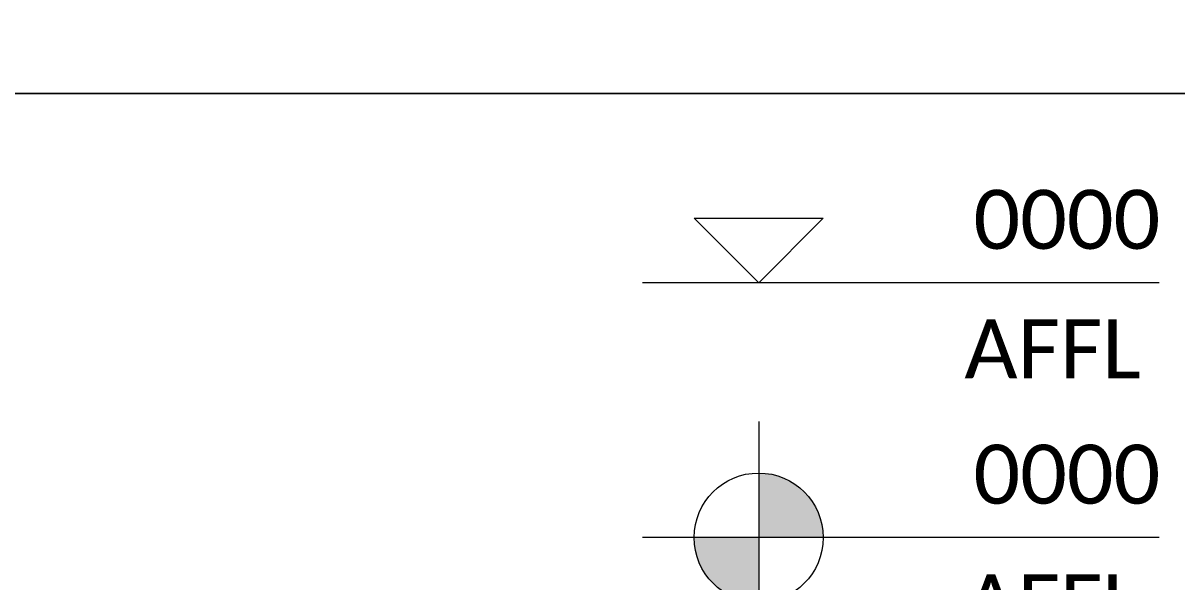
# Model space of a CAD drawing. Header units: millimetres. Extents: x -18512 to 101824, y -95768 to 52898.
# Drawn here: x -17025.87 to -16986.83, y -3069.3 to -3050.39 of the extents above; entities that cross this region are included whole.
import ezdxf
from ezdxf.enums import TextEntityAlignment as Align

# ---------------------------------------------------------------- set-up
doc = ezdxf.new("R2010")
doc.units = ezdxf.units.MM
doc.header["$LTSCALE"] = 25
doc.layers.get('0').update_dxf_attribs({"color": 254, "lineweight": 0})
doc.layers.add('_FW_NOTES', color=252, linetype='Continuous', lineweight=0)
doc.styles.add('FW_Calibri', font='calibri.ttf')

# ---------------------------------------------------------------- blocks, each defined once
blk = doc.blocks.new('level 1')
at = {"layer": '_FW_NOTES'}
blk.add_line((13.548, 0), (-3.933, 0), dxfattribs=at)
blk.add_lwpolyline([(-2.185, 2.185), (2.185, 2.185), (0, 0), (-2.185, 2.185)], dxfattribs=at)
at = {"style": 'FW_Calibri'}
blk.add_attdef('LEVEL', text='', height=2, dxfattribs=at).set_placement((10.431, 2.145), align=Align.MIDDLE_CENTER)
at = {"layer": '_FW_NOTES', "linetype": 'Continuous', "lineweight": 0, "style": 'FW_Calibri'}
blk.add_text('AFFL', height=2, dxfattribs=at).set_placement((6.96, -3.838), align=Align.BOTTOM_LEFT)
blk = doc.blocks.new('level 2')
at = {"layer": '_FW_NOTES'}
h = blk.add_hatch(color=256, dxfattribs=at)
h.dxf.hatch_style = 1
h.paths.add_polyline_path([(2.185, 0, 0.414214), (0, 2.185), (0, 0)])
h.paths.add_polyline_path([(0, 0), (-2.185, 0, 0.414214), (0, -2.185)])
for p, q in [((0, 3.933), (0, -3.933)), ((13.548, 0), (-3.933, 0))]:
    blk.add_line(p, q, dxfattribs=at)
blk.add_circle((0, 0), 2.185, dxfattribs=at)
at = {"style": 'FW_Calibri'}
blk.add_attdef('LEVEL', text='', height=2, dxfattribs=at).set_placement((10.431, 2.145), align=Align.MIDDLE_CENTER)
at = {"layer": '_FW_NOTES', "linetype": 'Continuous', "lineweight": 0, "style": 'FW_Calibri'}
blk.add_text('AFFL', height=2, dxfattribs=at).set_placement((6.96, -3.838), align=Align.BOTTOM_LEFT)

msp = doc.modelspace()

# ---------------------------------------------------------------- linework, layer by layer
at = {"lineweight": 0}
for points in [[(-17192.993, -2833.827), (-16839.305, -2833.827), (-16839.305, -3052.782), (-17192.993, -3052.782)], [(-17051.518, -3052.782), (-16980.78, -3052.782), (-16980.78, -3096.573), (-17051.518, -3096.573)]]:
    msp.add_lwpolyline(points, close=True, dxfattribs=at)

# ---------------------------------------------------------------- block references
ref = msp.add_blockref('level 1', (-17000.982, -3059.181), dxfattribs=at)
ref.add_attrib('LEVEL', '0000', dxfattribs={"height": 2, "style": 'FW_Calibri'}).set_placement((-16990.551, -3057.036), align=Align.MIDDLE_CENTER)
ref.add_attrib('LEVEL', '0000', dxfattribs={"height": 2, "style": 'FW_Calibri'}).set_placement((-16990.551, -3057.036), align=Align.MIDDLE_CENTER)
ref.add_attrib('LEVEL', '0000', dxfattribs={"height": 2, "style": 'FW_Calibri'}).set_placement((-16990.551, -3057.036), align=Align.MIDDLE_CENTER)
ref.add_attrib('LEVEL', '0000', dxfattribs={"height": 2, "style": 'FW_Calibri'}).set_placement((-16990.551, -3057.036), align=Align.MIDDLE_CENTER)
ref.add_attrib('LEVEL', '0000', dxfattribs={"height": 2, "style": 'FW_Calibri'}).set_placement((-16990.551, -3057.036), align=Align.MIDDLE_CENTER)
ref.add_attrib('LEVEL', '0000', dxfattribs={"height": 2, "style": 'FW_Calibri'}).set_placement((-16990.551, -3057.036), align=Align.MIDDLE_CENTER)
ref.add_attrib('LEVEL', '0000', dxfattribs={"height": 2, "style": 'FW_Calibri'}).set_placement((-16990.551, -3057.036), align=Align.MIDDLE_CENTER)
ref.add_attrib('LEVEL', '0000', dxfattribs={"height": 2, "style": 'FW_Calibri'}).set_placement((-16990.551, -3057.036), align=Align.MIDDLE_CENTER)
ref.add_attrib('LEVEL', '0000', dxfattribs={"height": 2, "style": 'FW_Calibri'}).set_placement((-16990.551, -3057.036), align=Align.MIDDLE_CENTER)
ref.add_attrib('LEVEL', '0000', dxfattribs={"height": 2, "style": 'FW_Calibri'}).set_placement((-16990.551, -3057.036), align=Align.MIDDLE_CENTER)
ref.add_attrib('LEVEL', '0000', dxfattribs={"height": 2, "style": 'FW_Calibri'}).set_placement((-16990.551, -3057.036), align=Align.MIDDLE_CENTER)
ref.add_attrib('LEVEL', '0000', dxfattribs={"height": 2, "style": 'FW_Calibri'}).set_placement((-16990.551, -3057.036), align=Align.MIDDLE_CENTER)
ref.add_attrib('LEVEL', '0000', dxfattribs={"height": 2, "style": 'FW_Calibri'}).set_placement((-16990.551, -3057.036), align=Align.MIDDLE_CENTER)
ref.add_attrib('LEVEL', '0000', dxfattribs={"height": 2, "style": 'FW_Calibri'}).set_placement((-16990.551, -3057.036), align=Align.MIDDLE_CENTER)
ref.add_attrib('LEVEL', '0000', dxfattribs={"height": 2, "style": 'FW_Calibri'}).set_placement((-16990.551, -3057.036), align=Align.MIDDLE_CENTER)
ref.add_attrib('LEVEL', '0000', dxfattribs={"height": 2, "style": 'FW_Calibri'}).set_placement((-16990.551, -3057.036), align=Align.MIDDLE_CENTER)
ref.add_attrib('LEVEL', '0000', dxfattribs={"height": 2, "style": 'FW_Calibri'}).set_placement((-16990.551, -3057.036), align=Align.MIDDLE_CENTER)
ref.add_attrib('LEVEL', '0000', dxfattribs={"height": 2, "style": 'FW_Calibri'}).set_placement((-16990.551, -3057.036), align=Align.MIDDLE_CENTER)
ref.add_attrib('LEVEL', '0000', dxfattribs={"height": 2, "style": 'FW_Calibri'}).set_placement((-16990.551, -3057.036), align=Align.MIDDLE_CENTER)
ref.add_attrib('LEVEL', '0000', dxfattribs={"height": 2, "style": 'FW_Calibri'}).set_placement((-16990.551, -3057.036), align=Align.MIDDLE_CENTER)
ref.add_attrib('LEVEL', '0000', dxfattribs={"height": 2, "style": 'FW_Calibri'}).set_placement((-16990.551, -3057.036), align=Align.MIDDLE_CENTER)
ref.add_attrib('LEVEL', '0000', dxfattribs={"height": 2, "style": 'FW_Calibri'}).set_placement((-16990.551, -3057.036), align=Align.MIDDLE_CENTER)
ref.add_attrib('LEVEL', '0000', dxfattribs={"height": 2, "style": 'FW_Calibri'}).set_placement((-16990.551, -3057.036), align=Align.MIDDLE_CENTER)
ref.add_attrib('LEVEL', '0000', dxfattribs={"height": 2, "style": 'FW_Calibri'}).set_placement((-16990.551, -3057.036), align=Align.MIDDLE_CENTER)
ref.add_attrib('LEVEL', '0000', dxfattribs={"height": 2, "style": 'FW_Calibri'}).set_placement((-16990.551, -3057.036), align=Align.MIDDLE_CENTER)
ref.add_attrib('LEVEL', '0000', dxfattribs={"height": 2, "style": 'FW_Calibri'}).set_placement((-16990.551, -3057.036), align=Align.MIDDLE_CENTER)
ref.add_attrib('LEVEL', '0000', dxfattribs={"height": 2, "style": 'FW_Calibri'}).set_placement((-16990.551, -3057.036), align=Align.MIDDLE_CENTER)
ref.add_attrib('LEVEL', '0000', dxfattribs={"height": 2, "style": 'FW_Calibri'}).set_placement((-16990.551, -3057.036), align=Align.MIDDLE_CENTER)
ref.add_attrib('LEVEL', '0000', dxfattribs={"height": 2, "style": 'FW_Calibri'}).set_placement((-16990.551, -3057.036), align=Align.MIDDLE_CENTER)
ref.add_attrib('LEVEL', '0000', dxfattribs={"height": 2, "style": 'FW_Calibri'}).set_placement((-16990.551, -3057.036), align=Align.MIDDLE_CENTER)
ref.add_attrib('LEVEL', '0000', dxfattribs={"height": 2, "style": 'FW_Calibri'}).set_placement((-16990.551, -3057.036), align=Align.MIDDLE_CENTER)
ref.add_attrib('LEVEL', '0000', dxfattribs={"height": 2, "style": 'FW_Calibri'}).set_placement((-16990.551, -3057.036), align=Align.MIDDLE_CENTER)
ref.add_attrib('LEVEL', '0000', dxfattribs={"height": 2, "style": 'FW_Calibri'}).set_placement((-16990.551, -3057.036), align=Align.MIDDLE_CENTER)
ref.add_attrib('LEVEL', '0000', dxfattribs={"height": 2, "style": 'FW_Calibri'}).set_placement((-16990.551, -3057.036), align=Align.MIDDLE_CENTER)
ref.add_attrib('LEVEL', '0000', dxfattribs={"height": 2, "style": 'FW_Calibri'}).set_placement((-16990.551, -3057.036), align=Align.MIDDLE_CENTER)
ref.add_attrib('LEVEL', '0000', dxfattribs={"height": 2, "style": 'FW_Calibri'}).set_placement((-16990.551, -3057.036), align=Align.MIDDLE_CENTER)
ref.add_attrib('LEVEL', '0000', dxfattribs={"height": 2, "style": 'FW_Calibri'}).set_placement((-16990.551, -3057.036), align=Align.MIDDLE_CENTER)
ref.add_attrib('LEVEL', '0000', dxfattribs={"height": 2, "style": 'FW_Calibri'}).set_placement((-16990.551, -3057.036), align=Align.MIDDLE_CENTER)
ref.add_attrib('LEVEL', '0000', dxfattribs={"height": 2, "style": 'FW_Calibri'}).set_placement((-16990.551, -3057.036), align=Align.MIDDLE_CENTER)
ref.add_attrib('LEVEL', '0000', dxfattribs={"height": 2, "style": 'FW_Calibri'}).set_placement((-16990.551, -3057.036), align=Align.MIDDLE_CENTER)
ref.add_attrib('LEVEL', '0000', dxfattribs={"height": 2, "style": 'FW_Calibri'}).set_placement((-16990.551, -3057.036), align=Align.MIDDLE_CENTER)
ref.add_attrib('LEVEL', '0000', dxfattribs={"height": 2, "style": 'FW_Calibri'}).set_placement((-16990.551, -3057.036), align=Align.MIDDLE_CENTER)
ref.add_attrib('LEVEL', '0000', dxfattribs={"height": 2, "style": 'FW_Calibri'}).set_placement((-16990.551, -3057.036), align=Align.MIDDLE_CENTER)
ref.add_attrib('LEVEL', '0000', dxfattribs={"height": 2, "style": 'FW_Calibri'}).set_placement((-16990.551, -3057.036), align=Align.MIDDLE_CENTER)
ref.add_attrib('LEVEL', '0000', dxfattribs={"height": 2, "style": 'FW_Calibri'}).set_placement((-16990.551, -3057.036), align=Align.MIDDLE_CENTER)
ref.add_attrib('LEVEL', '0000', dxfattribs={"height": 2, "style": 'FW_Calibri'}).set_placement((-16990.551, -3057.036), align=Align.MIDDLE_CENTER)
ref.add_attrib('LEVEL', '0000', dxfattribs={"height": 2, "style": 'FW_Calibri'}).set_placement((-16990.551, -3057.036), align=Align.MIDDLE_CENTER)
ref.add_attrib('LEVEL', '0000', dxfattribs={"height": 2, "style": 'FW_Calibri'}).set_placement((-16990.551, -3057.036), align=Align.MIDDLE_CENTER)
ref.add_attrib('LEVEL', '0000', dxfattribs={"height": 2, "style": 'FW_Calibri'}).set_placement((-16990.551, -3057.036), align=Align.MIDDLE_CENTER)
ref.add_attrib('LEVEL', '0000', dxfattribs={"height": 2, "style": 'FW_Calibri'}).set_placement((-16990.551, -3057.036), align=Align.MIDDLE_CENTER)
ref.add_attrib('LEVEL', '0000', dxfattribs={"height": 2, "style": 'FW_Calibri'}).set_placement((-16990.551, -3057.036), align=Align.MIDDLE_CENTER)
ref.add_attrib('LEVEL', '0000', dxfattribs={"height": 2, "style": 'FW_Calibri'}).set_placement((-16990.551, -3057.036), align=Align.MIDDLE_CENTER)
ref.add_attrib('LEVEL', '0000', dxfattribs={"height": 2, "style": 'FW_Calibri'}).set_placement((-16990.551, -3057.036), align=Align.MIDDLE_CENTER)
ref.add_attrib('LEVEL', '0000', dxfattribs={"height": 2, "style": 'FW_Calibri'}).set_placement((-16990.551, -3057.036), align=Align.MIDDLE_CENTER)
ref.add_attrib('LEVEL', '0000', dxfattribs={"height": 2, "style": 'FW_Calibri'}).set_placement((-16990.551, -3057.036), align=Align.MIDDLE_CENTER)
ref.add_attrib('LEVEL', '0000', dxfattribs={"height": 2, "style": 'FW_Calibri'}).set_placement((-16990.551, -3057.036), align=Align.MIDDLE_CENTER)
ref.add_attrib('LEVEL', '0000', dxfattribs={"height": 2, "style": 'FW_Calibri'}).set_placement((-16990.551, -3057.036), align=Align.MIDDLE_CENTER)
ref.add_attrib('LEVEL', '0000', dxfattribs={"height": 2, "style": 'FW_Calibri'}).set_placement((-16990.551, -3057.036), align=Align.MIDDLE_CENTER)
ref.add_attrib('LEVEL', '0000', dxfattribs={"height": 2, "style": 'FW_Calibri'}).set_placement((-16990.551, -3057.036), align=Align.MIDDLE_CENTER)
ref.add_attrib('LEVEL', '0000', dxfattribs={"height": 2, "style": 'FW_Calibri'}).set_placement((-16990.551, -3057.036), align=Align.MIDDLE_CENTER)
ref.add_attrib('LEVEL', '0000', dxfattribs={"height": 2, "style": 'FW_Calibri'}).set_placement((-16990.551, -3057.036), align=Align.MIDDLE_CENTER)
ref.add_attrib('LEVEL', '0000', dxfattribs={"height": 2, "style": 'FW_Calibri'}).set_placement((-16990.551, -3057.036), align=Align.MIDDLE_CENTER)
ref.add_attrib('LEVEL', '0000', dxfattribs={"height": 2, "style": 'FW_Calibri'}).set_placement((-16990.551, -3057.036), align=Align.MIDDLE_CENTER)
ref.add_attrib('LEVEL', '0000', dxfattribs={"height": 2, "style": 'FW_Calibri'}).set_placement((-16990.551, -3057.036), align=Align.MIDDLE_CENTER)
ref.add_attrib('LEVEL', '0000', dxfattribs={"height": 2, "style": 'FW_Calibri'}).set_placement((-16990.551, -3057.036), align=Align.MIDDLE_CENTER)
ref.add_attrib('LEVEL', '0000', dxfattribs={"height": 2, "style": 'FW_Calibri'}).set_placement((-16990.551, -3057.036), align=Align.MIDDLE_CENTER)
ref.add_attrib('LEVEL', '0000', dxfattribs={"height": 2, "style": 'FW_Calibri'}).set_placement((-16990.551, -3057.036), align=Align.MIDDLE_CENTER)
ref.add_attrib('LEVEL', '0000', dxfattribs={"height": 2, "style": 'FW_Calibri'}).set_placement((-16990.551, -3057.036), align=Align.MIDDLE_CENTER)
ref.add_attrib('LEVEL', '0000', dxfattribs={"height": 2, "style": 'FW_Calibri'}).set_placement((-16990.551, -3057.036), align=Align.MIDDLE_CENTER)
ref.add_attrib('LEVEL', '0000', dxfattribs={"height": 2, "style": 'FW_Calibri'}).set_placement((-16990.551, -3057.036), align=Align.MIDDLE_CENTER)
ref.add_attrib('LEVEL', '0000', dxfattribs={"height": 2, "style": 'FW_Calibri'}).set_placement((-16990.551, -3057.036), align=Align.MIDDLE_CENTER)
ref.add_attrib('LEVEL', '0000', dxfattribs={"height": 2, "style": 'FW_Calibri'}).set_placement((-16990.551, -3057.036), align=Align.MIDDLE_CENTER)
ref.add_attrib('LEVEL', '0000', dxfattribs={"height": 2, "style": 'FW_Calibri'}).set_placement((-16990.551, -3057.036), align=Align.MIDDLE_CENTER)
ref.add_attrib('LEVEL', '0000', dxfattribs={"height": 2, "style": 'FW_Calibri'}).set_placement((-16990.551, -3057.036), align=Align.MIDDLE_CENTER)
ref.add_attrib('LEVEL', '0000', dxfattribs={"height": 2, "style": 'FW_Calibri'}).set_placement((-16990.551, -3057.036), align=Align.MIDDLE_CENTER)
ref.add_attrib('LEVEL', '0000', dxfattribs={"height": 2, "style": 'FW_Calibri'}).set_placement((-16990.551, -3057.036), align=Align.MIDDLE_CENTER)
ref.add_attrib('LEVEL', '0000', dxfattribs={"height": 2, "style": 'FW_Calibri'}).set_placement((-16990.551, -3057.036), align=Align.MIDDLE_CENTER)
ref.add_attrib('LEVEL', '0000', dxfattribs={"height": 2, "style": 'FW_Calibri'}).set_placement((-16990.551, -3057.036), align=Align.MIDDLE_CENTER)
ref.add_attrib('LEVEL', '0000', dxfattribs={"height": 2, "style": 'FW_Calibri'}).set_placement((-16990.551, -3057.036), align=Align.MIDDLE_CENTER)
ref.add_attrib('LEVEL', '0000', dxfattribs={"height": 2, "style": 'FW_Calibri'}).set_placement((-16990.551, -3057.036), align=Align.MIDDLE_CENTER)
ref.add_attrib('LEVEL', '0000', dxfattribs={"height": 2, "style": 'FW_Calibri'}).set_placement((-16990.551, -3057.036), align=Align.MIDDLE_CENTER)
ref.add_attrib('LEVEL', '0000', dxfattribs={"height": 2, "style": 'FW_Calibri'}).set_placement((-16990.551, -3057.036), align=Align.MIDDLE_CENTER)
ref.add_attrib('LEVEL', '0000', dxfattribs={"height": 2, "style": 'FW_Calibri'}).set_placement((-16990.551, -3057.036), align=Align.MIDDLE_CENTER)
ref.add_attrib('LEVEL', '0000', dxfattribs={"height": 2, "style": 'FW_Calibri'}).set_placement((-16990.551, -3057.036), align=Align.MIDDLE_CENTER)
ref.add_attrib('LEVEL', '0000', dxfattribs={"height": 2, "style": 'FW_Calibri'}).set_placement((-16990.551, -3057.036), align=Align.MIDDLE_CENTER)
ref.add_attrib('LEVEL', '0000', dxfattribs={"height": 2, "style": 'FW_Calibri'}).set_placement((-16990.551, -3057.036), align=Align.MIDDLE_CENTER)
ref.add_attrib('LEVEL', '0000', dxfattribs={"height": 2, "style": 'FW_Calibri'}).set_placement((-16990.551, -3057.036), align=Align.MIDDLE_CENTER)
ref.add_attrib('LEVEL', '0000', dxfattribs={"height": 2, "style": 'FW_Calibri'}).set_placement((-16990.551, -3057.036), align=Align.MIDDLE_CENTER)
ref.add_attrib('LEVEL', '0000', dxfattribs={"height": 2, "style": 'FW_Calibri'}).set_placement((-16990.551, -3057.036), align=Align.MIDDLE_CENTER)
ref.add_attrib('LEVEL', '0000', dxfattribs={"height": 2, "style": 'FW_Calibri'}).set_placement((-16990.551, -3057.036), align=Align.MIDDLE_CENTER)
ref.add_attrib('LEVEL', '0000', dxfattribs={"height": 2, "style": 'FW_Calibri'}).set_placement((-16990.551, -3057.036), align=Align.MIDDLE_CENTER)
ref.add_attrib('LEVEL', '0000', dxfattribs={"height": 2, "style": 'FW_Calibri'}).set_placement((-16990.551, -3057.036), align=Align.MIDDLE_CENTER)
ref.add_attrib('LEVEL', '0000', dxfattribs={"height": 2, "style": 'FW_Calibri'}).set_placement((-16990.551, -3057.036), align=Align.MIDDLE_CENTER)
ref.add_attrib('LEVEL', '0000', dxfattribs={"height": 2, "style": 'FW_Calibri'}).set_placement((-16990.551, -3057.036), align=Align.MIDDLE_CENTER)
ref.add_attrib('LEVEL', '0000', dxfattribs={"height": 2, "style": 'FW_Calibri'}).set_placement((-16990.551, -3057.036), align=Align.MIDDLE_CENTER)
ref.add_attrib('LEVEL', '0000', dxfattribs={"height": 2, "style": 'FW_Calibri'}).set_placement((-16990.551, -3057.036), align=Align.MIDDLE_CENTER)
ref.add_attrib('LEVEL', '0000', dxfattribs={"height": 2, "style": 'FW_Calibri'}).set_placement((-16990.551, -3057.036), align=Align.MIDDLE_CENTER)
ref.add_attrib('LEVEL', '0000', dxfattribs={"height": 2, "style": 'FW_Calibri'}).set_placement((-16990.551, -3057.036), align=Align.MIDDLE_CENTER)
ref.add_attrib('LEVEL', '0000', dxfattribs={"height": 2, "style": 'FW_Calibri'}).set_placement((-16990.551, -3057.036), align=Align.MIDDLE_CENTER)
ref.add_attrib('LEVEL', '0000', dxfattribs={"height": 2, "style": 'FW_Calibri'}).set_placement((-16990.551, -3057.036), align=Align.MIDDLE_CENTER)
ref.add_attrib('LEVEL', '0000', dxfattribs={"height": 2, "style": 'FW_Calibri'}).set_placement((-16990.551, -3057.036), align=Align.MIDDLE_CENTER)
ref.add_attrib('LEVEL', '0000', dxfattribs={"height": 2, "style": 'FW_Calibri'}).set_placement((-16990.551, -3057.036), align=Align.MIDDLE_CENTER)
ref.add_attrib('LEVEL', '0000', dxfattribs={"height": 2, "style": 'FW_Calibri'}).set_placement((-16990.551, -3057.036), align=Align.MIDDLE_CENTER)
ref.add_attrib('LEVEL', '0000', dxfattribs={"height": 2, "style": 'FW_Calibri'}).set_placement((-16990.551, -3057.036), align=Align.MIDDLE_CENTER)
ref.add_attrib('LEVEL', '0000', dxfattribs={"height": 2, "style": 'FW_Calibri'}).set_placement((-16990.551, -3057.036), align=Align.MIDDLE_CENTER)
ref.add_attrib('LEVEL', '0000', dxfattribs={"height": 2, "style": 'FW_Calibri'}).set_placement((-16990.551, -3057.036), align=Align.MIDDLE_CENTER)
ref.add_attrib('LEVEL', '0000', dxfattribs={"height": 2, "style": 'FW_Calibri'}).set_placement((-16990.551, -3057.036), align=Align.MIDDLE_CENTER)
ref.add_attrib('LEVEL', '0000', dxfattribs={"height": 2, "style": 'FW_Calibri'}).set_placement((-16990.551, -3057.036), align=Align.MIDDLE_CENTER)
ref.add_attrib('LEVEL', '0000', dxfattribs={"height": 2, "style": 'FW_Calibri'}).set_placement((-16990.551, -3057.036), align=Align.MIDDLE_CENTER)
ref.add_attrib('LEVEL', '0000', dxfattribs={"height": 2, "style": 'FW_Calibri'}).set_placement((-16990.551, -3057.036), align=Align.MIDDLE_CENTER)
ref.add_attrib('LEVEL', '0000', dxfattribs={"height": 2, "style": 'FW_Calibri'}).set_placement((-16990.551, -3057.036), align=Align.MIDDLE_CENTER)
ref.add_attrib('LEVEL', '0000', dxfattribs={"height": 2, "style": 'FW_Calibri'}).set_placement((-16990.551, -3057.036), align=Align.MIDDLE_CENTER)
ref.add_attrib('LEVEL', '0000', dxfattribs={"height": 2, "style": 'FW_Calibri'}).set_placement((-16990.551, -3057.036), align=Align.MIDDLE_CENTER)
ref.add_attrib('LEVEL', '0000', dxfattribs={"height": 2, "style": 'FW_Calibri'}).set_placement((-16990.551, -3057.036), align=Align.MIDDLE_CENTER)
ref.add_attrib('LEVEL', '0000', dxfattribs={"height": 2, "style": 'FW_Calibri'}).set_placement((-16990.551, -3057.036), align=Align.MIDDLE_CENTER)
ref.add_attrib('LEVEL', '0000', dxfattribs={"height": 2, "style": 'FW_Calibri'}).set_placement((-16990.551, -3057.036), align=Align.MIDDLE_CENTER)
ref.add_attrib('LEVEL', '0000', dxfattribs={"height": 2, "style": 'FW_Calibri'}).set_placement((-16990.551, -3057.036), align=Align.MIDDLE_CENTER)
ref.add_attrib('LEVEL', '0000', dxfattribs={"height": 2, "style": 'FW_Calibri'}).set_placement((-16990.551, -3057.036), align=Align.MIDDLE_CENTER)
ref.add_attrib('LEVEL', '0000', dxfattribs={"height": 2, "style": 'FW_Calibri'}).set_placement((-16990.551, -3057.036), align=Align.MIDDLE_CENTER)
ref.add_attrib('LEVEL', '0000', dxfattribs={"height": 2, "style": 'FW_Calibri'}).set_placement((-16990.551, -3057.036), align=Align.MIDDLE_CENTER)
ref.add_attrib('LEVEL', '0000', dxfattribs={"height": 2, "style": 'FW_Calibri'}).set_placement((-16990.551, -3057.036), align=Align.MIDDLE_CENTER)
ref.add_attrib('LEVEL', '0000', dxfattribs={"height": 2, "style": 'FW_Calibri'}).set_placement((-16990.551, -3057.036), align=Align.MIDDLE_CENTER)
ref.add_attrib('LEVEL', '0000', dxfattribs={"height": 2, "style": 'FW_Calibri'}).set_placement((-16990.551, -3057.036), align=Align.MIDDLE_CENTER)
ref.add_attrib('LEVEL', '0000', dxfattribs={"height": 2, "style": 'FW_Calibri'}).set_placement((-16990.551, -3057.036), align=Align.MIDDLE_CENTER)
ref.add_attrib('LEVEL', '0000', dxfattribs={"height": 2, "style": 'FW_Calibri'}).set_placement((-16990.551, -3057.036), align=Align.MIDDLE_CENTER)
ref = msp.add_blockref('level 2', (-17000.982, -3067.803), dxfattribs=at)
ref.add_attrib('LEVEL', '0000', dxfattribs={"height": 2, "style": 'FW_Calibri'}).set_placement((-16990.551, -3065.658), align=Align.MIDDLE_CENTER)
ref.add_attrib('LEVEL', '0000', dxfattribs={"height": 2, "style": 'FW_Calibri'}).set_placement((-16990.551, -3065.658), align=Align.MIDDLE_CENTER)
ref.add_attrib('LEVEL', '0000', dxfattribs={"height": 2, "style": 'FW_Calibri'}).set_placement((-16990.551, -3065.658), align=Align.MIDDLE_CENTER)
ref.add_attrib('LEVEL', '0000', dxfattribs={"height": 2, "style": 'FW_Calibri'}).set_placement((-16990.551, -3065.658), align=Align.MIDDLE_CENTER)
ref.add_attrib('LEVEL', '0000', dxfattribs={"height": 2, "style": 'FW_Calibri'}).set_placement((-16990.551, -3065.658), align=Align.MIDDLE_CENTER)
ref.add_attrib('LEVEL', '0000', dxfattribs={"height": 2, "style": 'FW_Calibri'}).set_placement((-16990.551, -3065.658), align=Align.MIDDLE_CENTER)
ref.add_attrib('LEVEL', '0000', dxfattribs={"height": 2, "style": 'FW_Calibri'}).set_placement((-16990.551, -3065.658), align=Align.MIDDLE_CENTER)
ref.add_attrib('LEVEL', '0000', dxfattribs={"height": 2, "style": 'FW_Calibri'}).set_placement((-16990.551, -3065.658), align=Align.MIDDLE_CENTER)
ref.add_attrib('LEVEL', '0000', dxfattribs={"height": 2, "style": 'FW_Calibri'}).set_placement((-16990.551, -3065.658), align=Align.MIDDLE_CENTER)
ref.add_attrib('LEVEL', '0000', dxfattribs={"height": 2, "style": 'FW_Calibri'}).set_placement((-16990.551, -3065.658), align=Align.MIDDLE_CENTER)
ref.add_attrib('LEVEL', '0000', dxfattribs={"height": 2, "style": 'FW_Calibri'}).set_placement((-16990.551, -3065.658), align=Align.MIDDLE_CENTER)
ref.add_attrib('LEVEL', '0000', dxfattribs={"height": 2, "style": 'FW_Calibri'}).set_placement((-16990.551, -3065.658), align=Align.MIDDLE_CENTER)
ref.add_attrib('LEVEL', '0000', dxfattribs={"height": 2, "style": 'FW_Calibri'}).set_placement((-16990.551, -3065.658), align=Align.MIDDLE_CENTER)
ref.add_attrib('LEVEL', '0000', dxfattribs={"height": 2, "style": 'FW_Calibri'}).set_placement((-16990.551, -3065.658), align=Align.MIDDLE_CENTER)
ref.add_attrib('LEVEL', '0000', dxfattribs={"height": 2, "style": 'FW_Calibri'}).set_placement((-16990.551, -3065.658), align=Align.MIDDLE_CENTER)
ref.add_attrib('LEVEL', '0000', dxfattribs={"height": 2, "style": 'FW_Calibri'}).set_placement((-16990.551, -3065.658), align=Align.MIDDLE_CENTER)
ref.add_attrib('LEVEL', '0000', dxfattribs={"height": 2, "style": 'FW_Calibri'}).set_placement((-16990.551, -3065.658), align=Align.MIDDLE_CENTER)
ref.add_attrib('LEVEL', '0000', dxfattribs={"height": 2, "style": 'FW_Calibri'}).set_placement((-16990.551, -3065.658), align=Align.MIDDLE_CENTER)
ref.add_attrib('LEVEL', '0000', dxfattribs={"height": 2, "style": 'FW_Calibri'}).set_placement((-16990.551, -3065.658), align=Align.MIDDLE_CENTER)
ref.add_attrib('LEVEL', '0000', dxfattribs={"height": 2, "style": 'FW_Calibri'}).set_placement((-16990.551, -3065.658), align=Align.MIDDLE_CENTER)
ref.add_attrib('LEVEL', '0000', dxfattribs={"height": 2, "style": 'FW_Calibri'}).set_placement((-16990.551, -3065.658), align=Align.MIDDLE_CENTER)
ref.add_attrib('LEVEL', '0000', dxfattribs={"height": 2, "style": 'FW_Calibri'}).set_placement((-16990.551, -3065.658), align=Align.MIDDLE_CENTER)
ref.add_attrib('LEVEL', '0000', dxfattribs={"height": 2, "style": 'FW_Calibri'}).set_placement((-16990.551, -3065.658), align=Align.MIDDLE_CENTER)
ref.add_attrib('LEVEL', '0000', dxfattribs={"height": 2, "style": 'FW_Calibri'}).set_placement((-16990.551, -3065.658), align=Align.MIDDLE_CENTER)
ref.add_attrib('LEVEL', '0000', dxfattribs={"height": 2, "style": 'FW_Calibri'}).set_placement((-16990.551, -3065.658), align=Align.MIDDLE_CENTER)
ref.add_attrib('LEVEL', '0000', dxfattribs={"height": 2, "style": 'FW_Calibri'}).set_placement((-16990.551, -3065.658), align=Align.MIDDLE_CENTER)
ref.add_attrib('LEVEL', '0000', dxfattribs={"height": 2, "style": 'FW_Calibri'}).set_placement((-16990.551, -3065.658), align=Align.MIDDLE_CENTER)
ref.add_attrib('LEVEL', '0000', dxfattribs={"height": 2, "style": 'FW_Calibri'}).set_placement((-16990.551, -3065.658), align=Align.MIDDLE_CENTER)
ref.add_attrib('LEVEL', '0000', dxfattribs={"height": 2, "style": 'FW_Calibri'}).set_placement((-16990.551, -3065.658), align=Align.MIDDLE_CENTER)
ref.add_attrib('LEVEL', '0000', dxfattribs={"height": 2, "style": 'FW_Calibri'}).set_placement((-16990.551, -3065.658), align=Align.MIDDLE_CENTER)
ref.add_attrib('LEVEL', '0000', dxfattribs={"height": 2, "style": 'FW_Calibri'}).set_placement((-16990.551, -3065.658), align=Align.MIDDLE_CENTER)
ref.add_attrib('LEVEL', '0000', dxfattribs={"height": 2, "style": 'FW_Calibri'}).set_placement((-16990.551, -3065.658), align=Align.MIDDLE_CENTER)
ref.add_attrib('LEVEL', '0000', dxfattribs={"height": 2, "style": 'FW_Calibri'}).set_placement((-16990.551, -3065.658), align=Align.MIDDLE_CENTER)
ref.add_attrib('LEVEL', '0000', dxfattribs={"height": 2, "style": 'FW_Calibri'}).set_placement((-16990.551, -3065.658), align=Align.MIDDLE_CENTER)
ref.add_attrib('LEVEL', '0000', dxfattribs={"height": 2, "style": 'FW_Calibri'}).set_placement((-16990.551, -3065.658), align=Align.MIDDLE_CENTER)
ref.add_attrib('LEVEL', '0000', dxfattribs={"height": 2, "style": 'FW_Calibri'}).set_placement((-16990.551, -3065.658), align=Align.MIDDLE_CENTER)
ref.add_attrib('LEVEL', '0000', dxfattribs={"height": 2, "style": 'FW_Calibri'}).set_placement((-16990.551, -3065.658), align=Align.MIDDLE_CENTER)
ref.add_attrib('LEVEL', '0000', dxfattribs={"height": 2, "style": 'FW_Calibri'}).set_placement((-16990.551, -3065.658), align=Align.MIDDLE_CENTER)
ref.add_attrib('LEVEL', '0000', dxfattribs={"height": 2, "style": 'FW_Calibri'}).set_placement((-16990.551, -3065.658), align=Align.MIDDLE_CENTER)
ref.add_attrib('LEVEL', '0000', dxfattribs={"height": 2, "style": 'FW_Calibri'}).set_placement((-16990.551, -3065.658), align=Align.MIDDLE_CENTER)
ref.add_attrib('LEVEL', '0000', dxfattribs={"height": 2, "style": 'FW_Calibri'}).set_placement((-16990.551, -3065.658), align=Align.MIDDLE_CENTER)
ref.add_attrib('LEVEL', '0000', dxfattribs={"height": 2, "style": 'FW_Calibri'}).set_placement((-16990.551, -3065.658), align=Align.MIDDLE_CENTER)
ref.add_attrib('LEVEL', '0000', dxfattribs={"height": 2, "style": 'FW_Calibri'}).set_placement((-16990.551, -3065.658), align=Align.MIDDLE_CENTER)
ref.add_attrib('LEVEL', '0000', dxfattribs={"height": 2, "style": 'FW_Calibri'}).set_placement((-16990.551, -3065.658), align=Align.MIDDLE_CENTER)
ref.add_attrib('LEVEL', '0000', dxfattribs={"height": 2, "style": 'FW_Calibri'}).set_placement((-16990.551, -3065.658), align=Align.MIDDLE_CENTER)
ref.add_attrib('LEVEL', '0000', dxfattribs={"height": 2, "style": 'FW_Calibri'}).set_placement((-16990.551, -3065.658), align=Align.MIDDLE_CENTER)
ref.add_attrib('LEVEL', '0000', dxfattribs={"height": 2, "style": 'FW_Calibri'}).set_placement((-16990.551, -3065.658), align=Align.MIDDLE_CENTER)
ref.add_attrib('LEVEL', '0000', dxfattribs={"height": 2, "style": 'FW_Calibri'}).set_placement((-16990.551, -3065.658), align=Align.MIDDLE_CENTER)
ref.add_attrib('LEVEL', '0000', dxfattribs={"height": 2, "style": 'FW_Calibri'}).set_placement((-16990.551, -3065.658), align=Align.MIDDLE_CENTER)
ref.add_attrib('LEVEL', '0000', dxfattribs={"height": 2, "style": 'FW_Calibri'}).set_placement((-16990.551, -3065.658), align=Align.MIDDLE_CENTER)
ref.add_attrib('LEVEL', '0000', dxfattribs={"height": 2, "style": 'FW_Calibri'}).set_placement((-16990.551, -3065.658), align=Align.MIDDLE_CENTER)
ref.add_attrib('LEVEL', '0000', dxfattribs={"height": 2, "style": 'FW_Calibri'}).set_placement((-16990.551, -3065.658), align=Align.MIDDLE_CENTER)
ref.add_attrib('LEVEL', '0000', dxfattribs={"height": 2, "style": 'FW_Calibri'}).set_placement((-16990.551, -3065.658), align=Align.MIDDLE_CENTER)
ref.add_attrib('LEVEL', '0000', dxfattribs={"height": 2, "style": 'FW_Calibri'}).set_placement((-16990.551, -3065.658), align=Align.MIDDLE_CENTER)
ref.add_attrib('LEVEL', '0000', dxfattribs={"height": 2, "style": 'FW_Calibri'}).set_placement((-16990.551, -3065.658), align=Align.MIDDLE_CENTER)
ref.add_attrib('LEVEL', '0000', dxfattribs={"height": 2, "style": 'FW_Calibri'}).set_placement((-16990.551, -3065.658), align=Align.MIDDLE_CENTER)
ref.add_attrib('LEVEL', '0000', dxfattribs={"height": 2, "style": 'FW_Calibri'}).set_placement((-16990.551, -3065.658), align=Align.MIDDLE_CENTER)
ref.add_attrib('LEVEL', '0000', dxfattribs={"height": 2, "style": 'FW_Calibri'}).set_placement((-16990.551, -3065.658), align=Align.MIDDLE_CENTER)
ref.add_attrib('LEVEL', '0000', dxfattribs={"height": 2, "style": 'FW_Calibri'}).set_placement((-16990.551, -3065.658), align=Align.MIDDLE_CENTER)
ref.add_attrib('LEVEL', '0000', dxfattribs={"height": 2, "style": 'FW_Calibri'}).set_placement((-16990.551, -3065.658), align=Align.MIDDLE_CENTER)
ref.add_attrib('LEVEL', '0000', dxfattribs={"height": 2, "style": 'FW_Calibri'}).set_placement((-16990.551, -3065.658), align=Align.MIDDLE_CENTER)
ref.add_attrib('LEVEL', '0000', dxfattribs={"height": 2, "style": 'FW_Calibri'}).set_placement((-16990.551, -3065.658), align=Align.MIDDLE_CENTER)
ref.add_attrib('LEVEL', '0000', dxfattribs={"height": 2, "style": 'FW_Calibri'}).set_placement((-16990.551, -3065.658), align=Align.MIDDLE_CENTER)
ref.add_attrib('LEVEL', '0000', dxfattribs={"height": 2, "style": 'FW_Calibri'}).set_placement((-16990.551, -3065.658), align=Align.MIDDLE_CENTER)
ref.add_attrib('LEVEL', '0000', dxfattribs={"height": 2, "style": 'FW_Calibri'}).set_placement((-16990.551, -3065.658), align=Align.MIDDLE_CENTER)
ref.add_attrib('LEVEL', '0000', dxfattribs={"height": 2, "style": 'FW_Calibri'}).set_placement((-16990.551, -3065.658), align=Align.MIDDLE_CENTER)
ref.add_attrib('LEVEL', '0000', dxfattribs={"height": 2, "style": 'FW_Calibri'}).set_placement((-16990.551, -3065.658), align=Align.MIDDLE_CENTER)
ref.add_attrib('LEVEL', '0000', dxfattribs={"height": 2, "style": 'FW_Calibri'}).set_placement((-16990.551, -3065.658), align=Align.MIDDLE_CENTER)
ref.add_attrib('LEVEL', '0000', dxfattribs={"height": 2, "style": 'FW_Calibri'}).set_placement((-16990.551, -3065.658), align=Align.MIDDLE_CENTER)
ref.add_attrib('LEVEL', '0000', dxfattribs={"height": 2, "style": 'FW_Calibri'}).set_placement((-16990.551, -3065.658), align=Align.MIDDLE_CENTER)
ref.add_attrib('LEVEL', '0000', dxfattribs={"height": 2, "style": 'FW_Calibri'}).set_placement((-16990.551, -3065.658), align=Align.MIDDLE_CENTER)
ref.add_attrib('LEVEL', '0000', dxfattribs={"height": 2, "style": 'FW_Calibri'}).set_placement((-16990.551, -3065.658), align=Align.MIDDLE_CENTER)
ref.add_attrib('LEVEL', '0000', dxfattribs={"height": 2, "style": 'FW_Calibri'}).set_placement((-16990.551, -3065.658), align=Align.MIDDLE_CENTER)
ref.add_attrib('LEVEL', '0000', dxfattribs={"height": 2, "style": 'FW_Calibri'}).set_placement((-16990.551, -3065.658), align=Align.MIDDLE_CENTER)
ref.add_attrib('LEVEL', '0000', dxfattribs={"height": 2, "style": 'FW_Calibri'}).set_placement((-16990.551, -3065.658), align=Align.MIDDLE_CENTER)
ref.add_attrib('LEVEL', '0000', dxfattribs={"height": 2, "style": 'FW_Calibri'}).set_placement((-16990.551, -3065.658), align=Align.MIDDLE_CENTER)
ref.add_attrib('LEVEL', '0000', dxfattribs={"height": 2, "style": 'FW_Calibri'}).set_placement((-16990.551, -3065.658), align=Align.MIDDLE_CENTER)
ref.add_attrib('LEVEL', '0000', dxfattribs={"height": 2, "style": 'FW_Calibri'}).set_placement((-16990.551, -3065.658), align=Align.MIDDLE_CENTER)
ref.add_attrib('LEVEL', '0000', dxfattribs={"height": 2, "style": 'FW_Calibri'}).set_placement((-16990.551, -3065.658), align=Align.MIDDLE_CENTER)
ref.add_attrib('LEVEL', '0000', dxfattribs={"height": 2, "style": 'FW_Calibri'}).set_placement((-16990.551, -3065.658), align=Align.MIDDLE_CENTER)
ref.add_attrib('LEVEL', '0000', dxfattribs={"height": 2, "style": 'FW_Calibri'}).set_placement((-16990.551, -3065.658), align=Align.MIDDLE_CENTER)
ref.add_attrib('LEVEL', '0000', dxfattribs={"height": 2, "style": 'FW_Calibri'}).set_placement((-16990.551, -3065.658), align=Align.MIDDLE_CENTER)
ref.add_attrib('LEVEL', '0000', dxfattribs={"height": 2, "style": 'FW_Calibri'}).set_placement((-16990.551, -3065.658), align=Align.MIDDLE_CENTER)
ref.add_attrib('LEVEL', '0000', dxfattribs={"height": 2, "style": 'FW_Calibri'}).set_placement((-16990.551, -3065.658), align=Align.MIDDLE_CENTER)
ref.add_attrib('LEVEL', '0000', dxfattribs={"height": 2, "style": 'FW_Calibri'}).set_placement((-16990.551, -3065.658), align=Align.MIDDLE_CENTER)
ref.add_attrib('LEVEL', '0000', dxfattribs={"height": 2, "style": 'FW_Calibri'}).set_placement((-16990.551, -3065.658), align=Align.MIDDLE_CENTER)
ref.add_attrib('LEVEL', '0000', dxfattribs={"height": 2, "style": 'FW_Calibri'}).set_placement((-16990.551, -3065.658), align=Align.MIDDLE_CENTER)
ref.add_attrib('LEVEL', '0000', dxfattribs={"height": 2, "style": 'FW_Calibri'}).set_placement((-16990.551, -3065.658), align=Align.MIDDLE_CENTER)
ref.add_attrib('LEVEL', '0000', dxfattribs={"height": 2, "style": 'FW_Calibri'}).set_placement((-16990.551, -3065.658), align=Align.MIDDLE_CENTER)
ref.add_attrib('LEVEL', '0000', dxfattribs={"height": 2, "style": 'FW_Calibri'}).set_placement((-16990.551, -3065.658), align=Align.MIDDLE_CENTER)
ref.add_attrib('LEVEL', '0000', dxfattribs={"height": 2, "style": 'FW_Calibri'}).set_placement((-16990.551, -3065.658), align=Align.MIDDLE_CENTER)
ref.add_attrib('LEVEL', '0000', dxfattribs={"height": 2, "style": 'FW_Calibri'}).set_placement((-16990.551, -3065.658), align=Align.MIDDLE_CENTER)
ref.add_attrib('LEVEL', '0000', dxfattribs={"height": 2, "style": 'FW_Calibri'}).set_placement((-16990.551, -3065.658), align=Align.MIDDLE_CENTER)
ref.add_attrib('LEVEL', '0000', dxfattribs={"height": 2, "style": 'FW_Calibri'}).set_placement((-16990.551, -3065.658), align=Align.MIDDLE_CENTER)
ref.add_attrib('LEVEL', '0000', dxfattribs={"height": 2, "style": 'FW_Calibri'}).set_placement((-16990.551, -3065.658), align=Align.MIDDLE_CENTER)
ref.add_attrib('LEVEL', '0000', dxfattribs={"height": 2, "style": 'FW_Calibri'}).set_placement((-16990.551, -3065.658), align=Align.MIDDLE_CENTER)
ref.add_attrib('LEVEL', '0000', dxfattribs={"height": 2, "style": 'FW_Calibri'}).set_placement((-16990.551, -3065.658), align=Align.MIDDLE_CENTER)
ref.add_attrib('LEVEL', '0000', dxfattribs={"height": 2, "style": 'FW_Calibri'}).set_placement((-16990.551, -3065.658), align=Align.MIDDLE_CENTER)
ref.add_attrib('LEVEL', '0000', dxfattribs={"height": 2, "style": 'FW_Calibri'}).set_placement((-16990.551, -3065.658), align=Align.MIDDLE_CENTER)
ref.add_attrib('LEVEL', '0000', dxfattribs={"height": 2, "style": 'FW_Calibri'}).set_placement((-16990.551, -3065.658), align=Align.MIDDLE_CENTER)
ref.add_attrib('LEVEL', '0000', dxfattribs={"height": 2, "style": 'FW_Calibri'}).set_placement((-16990.551, -3065.658), align=Align.MIDDLE_CENTER)
ref.add_attrib('LEVEL', '0000', dxfattribs={"height": 2, "style": 'FW_Calibri'}).set_placement((-16990.551, -3065.658), align=Align.MIDDLE_CENTER)
ref.add_attrib('LEVEL', '0000', dxfattribs={"height": 2, "style": 'FW_Calibri'}).set_placement((-16990.551, -3065.658), align=Align.MIDDLE_CENTER)
ref.add_attrib('LEVEL', '0000', dxfattribs={"height": 2, "style": 'FW_Calibri'}).set_placement((-16990.551, -3065.658), align=Align.MIDDLE_CENTER)
ref.add_attrib('LEVEL', '0000', dxfattribs={"height": 2, "style": 'FW_Calibri'}).set_placement((-16990.551, -3065.658), align=Align.MIDDLE_CENTER)
ref.add_attrib('LEVEL', '0000', dxfattribs={"height": 2, "style": 'FW_Calibri'}).set_placement((-16990.551, -3065.658), align=Align.MIDDLE_CENTER)
ref.add_attrib('LEVEL', '0000', dxfattribs={"height": 2, "style": 'FW_Calibri'}).set_placement((-16990.551, -3065.658), align=Align.MIDDLE_CENTER)
ref.add_attrib('LEVEL', '0000', dxfattribs={"height": 2, "style": 'FW_Calibri'}).set_placement((-16990.551, -3065.658), align=Align.MIDDLE_CENTER)
ref.add_attrib('LEVEL', '0000', dxfattribs={"height": 2, "style": 'FW_Calibri'}).set_placement((-16990.551, -3065.658), align=Align.MIDDLE_CENTER)
ref.add_attrib('LEVEL', '0000', dxfattribs={"height": 2, "style": 'FW_Calibri'}).set_placement((-16990.551, -3065.658), align=Align.MIDDLE_CENTER)
ref.add_attrib('LEVEL', '0000', dxfattribs={"height": 2, "style": 'FW_Calibri'}).set_placement((-16990.551, -3065.658), align=Align.MIDDLE_CENTER)
ref.add_attrib('LEVEL', '0000', dxfattribs={"height": 2, "style": 'FW_Calibri'}).set_placement((-16990.551, -3065.658), align=Align.MIDDLE_CENTER)
ref.add_attrib('LEVEL', '0000', dxfattribs={"height": 2, "style": 'FW_Calibri'}).set_placement((-16990.551, -3065.658), align=Align.MIDDLE_CENTER)
ref.add_attrib('LEVEL', '0000', dxfattribs={"height": 2, "style": 'FW_Calibri'}).set_placement((-16990.551, -3065.658), align=Align.MIDDLE_CENTER)
ref.add_attrib('LEVEL', '0000', dxfattribs={"height": 2, "style": 'FW_Calibri'}).set_placement((-16990.551, -3065.658), align=Align.MIDDLE_CENTER)
ref.add_attrib('LEVEL', '0000', dxfattribs={"height": 2, "style": 'FW_Calibri'}).set_placement((-16990.551, -3065.658), align=Align.MIDDLE_CENTER)
ref.add_attrib('LEVEL', '0000', dxfattribs={"height": 2, "style": 'FW_Calibri'}).set_placement((-16990.551, -3065.658), align=Align.MIDDLE_CENTER)
ref.add_attrib('LEVEL', '0000', dxfattribs={"height": 2, "style": 'FW_Calibri'}).set_placement((-16990.551, -3065.658), align=Align.MIDDLE_CENTER)
ref.add_attrib('LEVEL', '0000', dxfattribs={"height": 2, "style": 'FW_Calibri'}).set_placement((-16990.551, -3065.658), align=Align.MIDDLE_CENTER)
ref.add_attrib('LEVEL', '0000', dxfattribs={"height": 2, "style": 'FW_Calibri'}).set_placement((-16990.551, -3065.658), align=Align.MIDDLE_CENTER)
ref.add_attrib('LEVEL', '0000', dxfattribs={"height": 2, "style": 'FW_Calibri'}).set_placement((-16990.551, -3065.658), align=Align.MIDDLE_CENTER)
ref.add_attrib('LEVEL', '0000', dxfattribs={"height": 2, "style": 'FW_Calibri'}).set_placement((-16990.551, -3065.658), align=Align.MIDDLE_CENTER)
ref.add_attrib('LEVEL', '0000', dxfattribs={"height": 2, "style": 'FW_Calibri'}).set_placement((-16990.551, -3065.658), align=Align.MIDDLE_CENTER)
ref.add_attrib('LEVEL', '0000', dxfattribs={"height": 2, "style": 'FW_Calibri'}).set_placement((-16990.551, -3065.658), align=Align.MIDDLE_CENTER)
ref.add_attrib('LEVEL', '0000', dxfattribs={"height": 2, "style": 'FW_Calibri'}).set_placement((-16990.551, -3065.658), align=Align.MIDDLE_CENTER)

doc.saveas('drawing.dxf')
